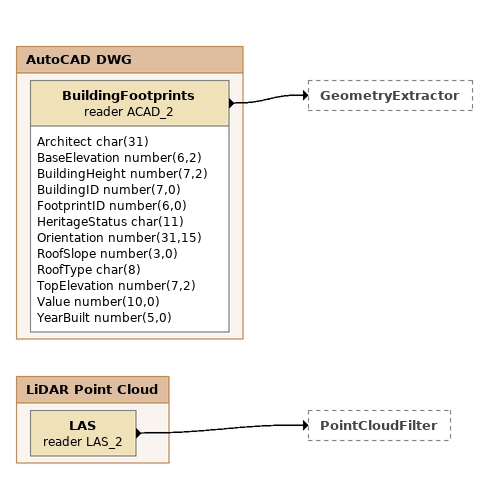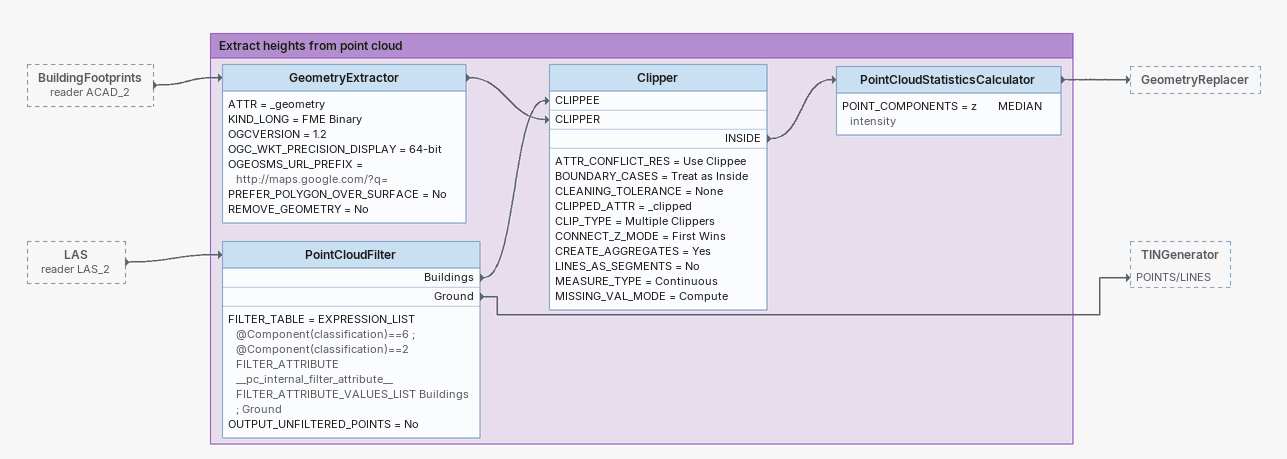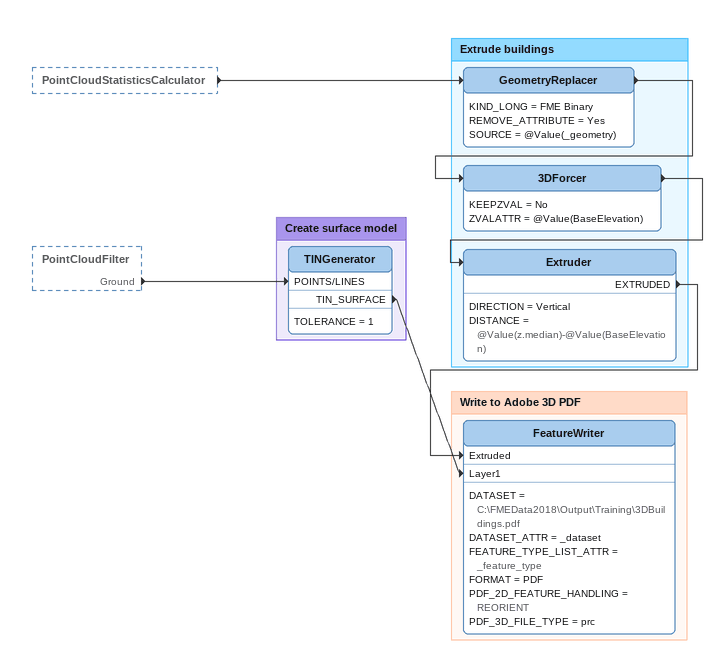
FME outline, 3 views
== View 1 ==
Bookmark: AutoCAD DWG
BuildingFootprints (reader ACAD_2)
    attributes: Architect char(31), BaseElevation number(6,2), BuildingHeight number(7,2), BuildingID number(7,0), FootprintID number(6,0), HeritageStatus char(11), Orientation number(31,15), RoofSlope number(3,0), RoofType char(8), TopElevation number(7,2), Value number(10,0), YearBuilt number(5,0)
    -> GeometryExtractor

Bookmark: LiDAR Point Cloud
LAS (reader LAS_2)
    -> PointCloudFilter

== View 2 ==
BuildingFootprints (reader ACAD_2) [outside]
    -> GeometryExtractor
LAS (reader LAS_2) [outside]
    -> PointCloudFilter

Bookmark: Extract heights from point cloud
GeometryExtractor
    ATTR = _geometry
    KIND_LONG = FME Binary
    OGCVERSION = 1.2
    OGC_WKT_PRECISION_DISPLAY = 64-bit
    OGEOSMS_URL_PREFIX = http://maps.google.com/?q=
    PREFER_POLYGON_OVER_SURFACE = No
    REMOVE_GEOMETRY = No
    -> Clipper [CLIPPER]
PointCloudFilter
    FILTER_TABLE = EXPRESSION_LIST @Component(classification)==6 ; @Component(classification)==2 FILTER_ATTRIBUTE __pc_internal_filter_attribute__ FILTER_ATTRIBUTE_VALUES_LIST Buildings ; Ground
    OUTPUT_UNFILTERED_POINTS = No
    Buildings -> Clipper [CLIPPEE]
    Ground -> TINGenerator [POINTS/LINES]
Clipper
    ATTR_CONFLICT_RES = Use Clippee
    BOUNDARY_CASES = Treat as Inside
    CLEANING_TOLERANCE = None
    CLIPPED_ATTR = _clipped
    CLIP_TYPE = Multiple Clippers
    CONNECT_Z_MODE = First Wins
    CREATE_AGGREGATES = Yes
    LINES_AS_SEGMENTS = No
    MEASURE_TYPE = Continuous
    MISSING_VAL_MODE = Compute
    INSIDE -> PointCloudStatisticsCalculator
PointCloudStatisticsCalculator
    POINT_COMPONENTS = z       MEDIAN  intensity
    -> GeometryReplacer

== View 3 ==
PointCloudStatisticsCalculator [outside]
    -> GeometryReplacer
PointCloudFilter [outside]
    Ground -> TINGenerator [POINTS/LINES]

Bookmark: Extrude buildings
GeometryReplacer
    KIND_LONG = FME Binary
    REMOVE_ATTRIBUTE = Yes
    SOURCE = @Value(_geometry)
    -> 3DForcer
3DForcer
    KEEPZVAL = No
    ZVALATTR = @Value(BaseElevation)
    -> Extruder
Extruder
    DIRECTION = Vertical
    DISTANCE = @Value(z.median)-@Value(BaseElevation)
    EXTRUDED -> FeatureWriter [Extruded]

Bookmark: Create surface model
TINGenerator
    TOLERANCE = 1
    TIN_SURFACE -> FeatureWriter [Layer1]

Bookmark: Write to Adobe 3D PDF
FeatureWriter
    DATASET = C:\FMEData2018\Output\Training\3DBuildings.pdf
    DATASET_ATTR = _dataset
    FEATURE_TYPE_LIST_ATTR = _feature_type
    FORMAT = PDF
    PDF_2D_FEATURE_HANDLING = REORIENT
    PDF_3D_FILE_TYPE = prc
